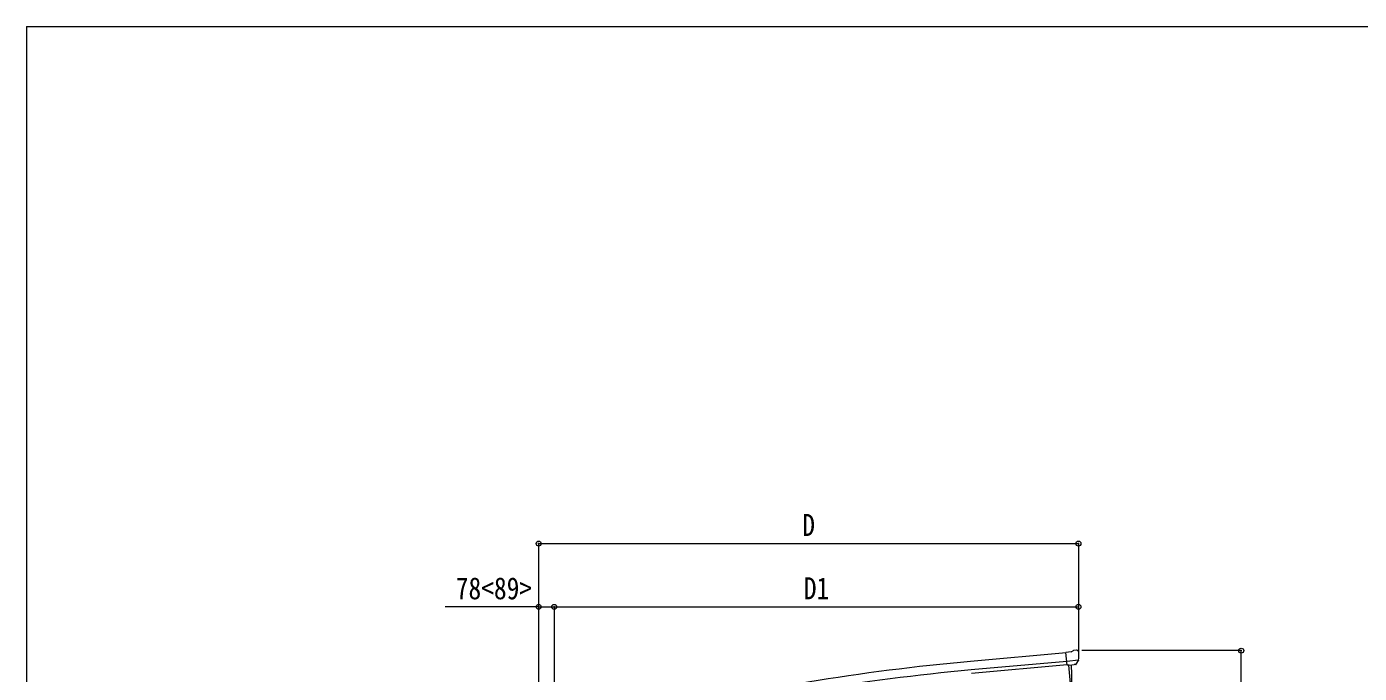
# Model space of a CAD drawing. Units: millimetres at full size, sheet at 1:25; details may follow other scales. Extents: x -6988 to 7066, y -4877 to 4823.
# Drawn here: x -6988 to -324, y 1589 to 4823 of the extents above; entities that cross this region are included whole.
import ezdxf
from ezdxf.enums import TextEntityAlignment as Align

# ---------------------------------------------------------------- set-up
doc = ezdxf.new("R2010")
doc.units = ezdxf.units.MM
doc.header["$LTSCALE"] = 25
doc.header["$PDMODE"] = 32
doc.header["$PDSIZE"] = 25
for name, color, linetype, lineweight in [('0-1_本体', 4, 'Continuous', 9), ('0-2_部品', 7, 'Continuous', 9), ('0-A_寸法', 6, 'Continuous', 9), ('F-0_240', 7, 'Continuous', 9)]:
    doc.layers.add(name, color=color, linetype=linetype, lineweight=lineweight)
doc.styles.add('ＭＳ ゴシック', font='')
doc.styles.get('ＭＳ ゴシック').set_extended_font_data('MS Gothic')

msp = doc.modelspace()

# ---------------------------------------------------------------- linework, layer by layer
at = {"layer": '0-1_本体'}
for p, q in [((-1790.51, 1691.84), (-2268.02, 1648.64)), ((-1786.75, 1648.85), (-2264.13, 1605.65)), ((-1785.28, 1632.07), (-2262.61, 1588.89)), ((-1778.04, 1629.69), (-1766.88, 1502.08))]:
    msp.add_line(p, q, dxfattribs=at)
for radius, start in [(11054.98, 95.16866), (11011.82, 95.16974)]:
    msp.add_arc((-1271.89, -9361.37), radius, start, 103.66973, dxfattribs=at)
at = {"layer": '0-2_部品'}
for p, q in [((-1764.13, 1696.29), (-1790.69, 1693.96)), ((-1785.04, 1629.3), (-1790.69, 1693.96)), ((-1764.13, 1696.29), (-1752.41, 1703.06)), ((-1737.5, 1704.64), (-1751.17, 1703.45)), ((-1728.37, 1698.89), (-1733.85, 1703.49)), ((-1727.31, 1696.85), (-1727.19, 1695.51)), ((-1727.83, 1654), (-1786.75, 1648.85)), ((-1775.07, 1630.18), (-1785.04, 1629.3)), ((-1778.06, 1629.91), (-1766.9, 1502.31)), ((-1741.47, 1633.12), (-1749.17, 1632.44)), ((-1739.08, 1634.51), (-1728.15, 1653.45))]:
    msp.add_line(p, q, dxfattribs=at)
for points in [[(-1775.07, 1630.18), (-1774.8, 1630.11), (-1749.43, 1632.33), (-1749.17, 1632.44)], [(-1727.76, 1654.63), (-1728.04, 1653.65), (-1728.15, 1653.45)]]:
    msp.add_lwpolyline(points, dxfattribs=at)
for centre, radius, start, end in [((-1750.91, 1700.46), 3, 95, 120), ((-1737.07, 1699.66), 5, 50.00648, 94.99352), ((-1928.82, 1677.87), 202.4, 353.4085, 5), ((-2660.66, 1558.12), 900, 356.63919, 4.64986)]:
    msp.add_arc(centre, radius, start, end, dxfattribs=at)
for centre, major_axis, ratio, start_param, end_param in [((-1722.98, 1700.89), (-15.35, 3.44), 0.101033, 5.9751426, 5.9753737), ((-1730.3, 1696.59), (2.71, -1.31), 0.997474, 0.5366567, 1.3225652), ((-1741.74, 1636.11), (1.62, -2.54), 0.997631, 5.8041905, 5.8929484), ((-1741.81, 1636.22), (-3.5, 2.17), 0.650902, 2.1145521, 2.1873627), ((-1741.68, 1636.02), (1.62, -2.54), 0.997631, 5.965759, 6.7621801)]:
    msp.add_ellipse(centre, major_axis=major_axis, ratio=ratio, start_param=start_param, end_param=end_param, dxfattribs=at)
at = {"layer": '0-A_寸法'}
for p, q in [((-4427.62, 2237.8), (-1728.62, 2237.8)), ((-1728.62, 2237.8), (-1728.62, 1921.18)), ((-4427.62, 1921.18), (-4895.72, 1921.18)), ((-4427.62, 1921.18), (-4427.62, 1308.95)), ((-4349.62, 1921.18), (-1728.62, 1921.18)), ((-4349.62, 1921.18), (-4349.62, 1373.32)), ((-1728.62, 1921.18), (-1728.62, 1692.17)), ((-914.27, 1702.44), (-1712.11, 1702.44)), ((-914.27, -1410.56), (-914.27, 1702.44))]:
    msp.add_line(p, q, dxfattribs=at)
msp.add_lwpolyline([(-4427.62, 2237.8), (-4427.62, 1921.18), (-4349.62, 1921.18)], dxfattribs=at)
for p in [(-4427.62, 2237.8), (-1728.62, 2237.8), (-4427.62, 1921.18), (-4349.62, 1921.18), (-1728.62, 1921.18), (-914.27, 1702.44)]:
    msp.add_point(p, dxfattribs=at)
at = {"layer": 'F-0_240', "color": 5}
for q in [(-6987.88, -4877.21), (6712.12, 4822.79)]:
    msp.add_line((-6987.88, 4822.79), q, dxfattribs=at)

# ---------------------------------------------------------------- texts
at = {"layer": '0-A_寸法', "color": 7, "style": 'ＭＳ ゴシック', "width": 0.85}
for s, p in [('D', (-3109.37, 2242.8)), ('78<89>', (-4842.1, 1926.18)), ('D1', (-3101.62, 1926.18))]:
    msp.add_text(s, height=110, dxfattribs=at).set_placement(p, align=Align.BOTTOM_LEFT)

doc.saveas('drawing.dxf')
